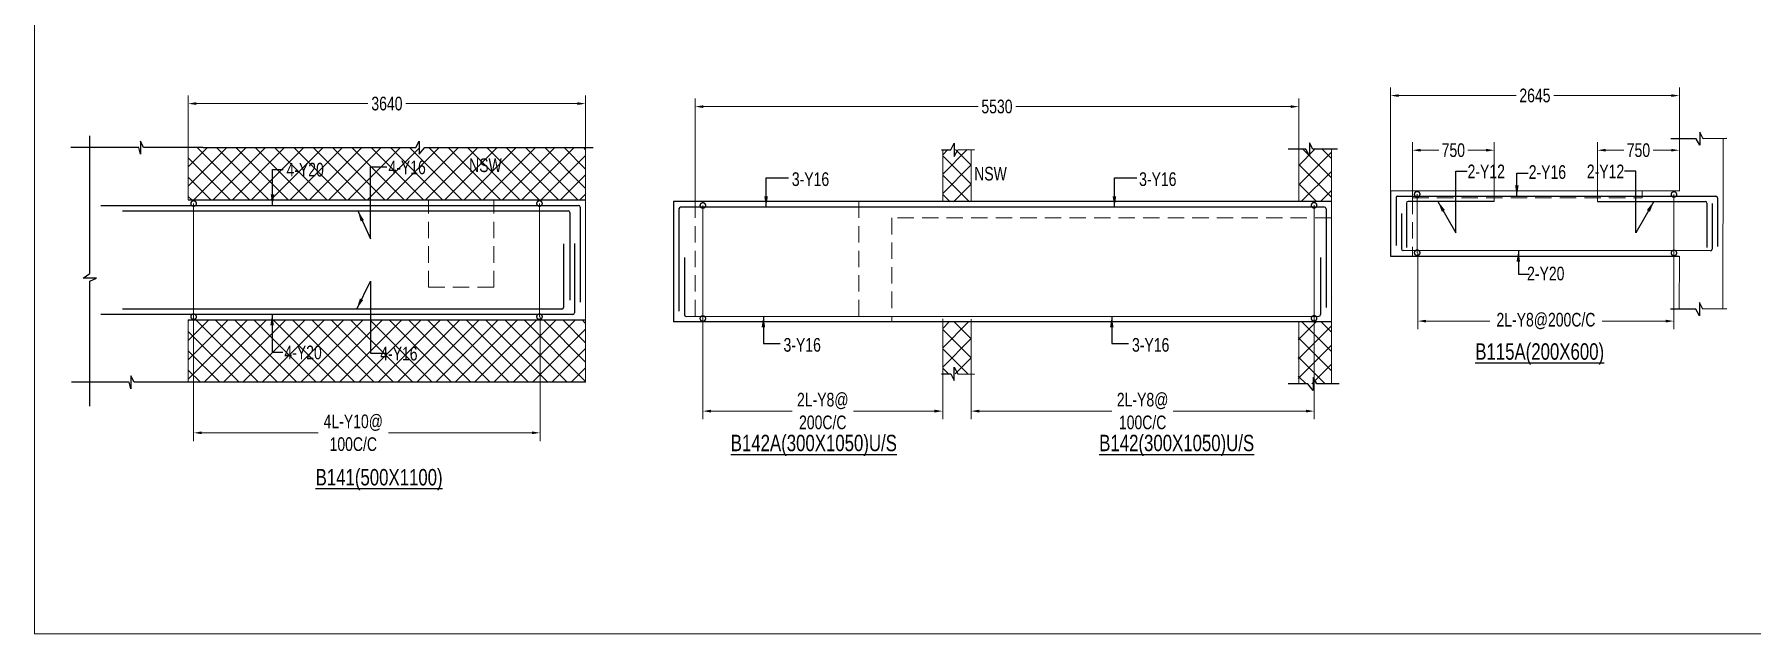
# Model space of a CAD drawing. Header units: millimetres. Extents: x -9667 to 132562, y -132456 to -91255.
# Drawn here: x 82584 to 98309, y -118990 to -113499 of the extents above; entities that cross this region are included whole.
import ezdxf

# ---------------------------------------------------------------- set-up
doc = ezdxf.new("R2010")
doc.units = ezdxf.units.MM
doc.header["$LTSCALE"] = 100
doc.header["$MEASUREMENT"] = 0
doc.linetypes.add('CONTINU', pattern=[0])
doc.linetypes.add('HIDDEN', pattern=[0.375, 0.25, -0.125])
doc.layers.get('Defpoints').update_dxf_attribs({"color": 1, "lineweight": 0})
for name, color, linetype in [('-S-BMNO', 1, 'Continuous'), ('-S-MISC', 8, 'Continuous'), ('-STR-BEAM', 7, 'CONTINU'), ('-STR-REINF', 3, 'Continuous')]:
    doc.layers.add(name, color=color, linetype=linetype)
for name, color, linetype, lineweight in [('-S-STIRRUPS DIM', 6, 'Continuous', 9), ('-S-STIRUP', 11, 'Continuous', 9), ('-S-TEXT', 6, 'Continuous', 0), ('-STR-COLUMN', 5, 'HIDDEN', 13), ('S-COL HATCH', 9, 'Continuous', 0), ('SLAB LINE', 254, 'HIDDEN', 20)]:
    doc.layers.add(name, color=color, linetype=linetype, lineweight=lineweight)
doc.styles.add('BEAM-LS', font='romans.shx', dxfattribs={"width": 0.8})
doc.styles.add('SOBHA', font='swisscl.ttf', dxfattribs={"width": 0.9})
doc.styles.add('sobha.sed', font='swisscl.ttf')
doc.dimstyles.new('S-50', dxfattribs={"dimscale": 50, "dimtxt": 2.5, "dimasz": 2, "dimexe": 0.5, "dimexo": 0.25, "dimgap": 0.25, "dimtad": 0, "dimdec": 0, "dimrnd": 0.0005, "dimzin": 0, "dimdsep": 46, "dimtxsty": 'sobha.sed', "dimblk": 'OBLIQUE', "dimcen": 0.09, "dimclrd": 8, "dimclre": 8, "dimclrt": 6, "dimadec": 0, "dimazin": 0, "dimtfac": 1, "dimtdec": 0, "dimtofl": 0, "dimtmove": 2, "dimatfit": 3, "dimfxl": 0.18, "dimtolj": 1, "dimtzin": 0, "dimlwd": -1, "dimlwe": -1, "dimarcsym": 0})
doc.dimstyles.new('S-DIM50', dxfattribs={"dimscale": 50, "dimtxt": 2.5, "dimasz": 1.5, "dimexe": 1.5, "dimexo": 1, "dimgap": 0.5, "dimtad": 0, "dimdec": 0, "dimzin": 0, "dimdsep": 46, "dimtxsty": 'SOBHA', "dimcen": 0.09, "dimclrd": 256, "dimclre": 256, "dimclrt": 6, "dimadec": 5, "dimazin": 0, "dimtfac": 1, "dimtdec": 0, "dimtofl": 0, "dimtmove": 0, "dimatfit": 3, "dimfxl": 0.18, "dimtolj": 1, "dimtzin": 0, "dimlwd": -1, "dimlwe": -1, "dimarcsym": 0})
doc.dimstyles.new('STIRUP', dxfattribs={"dimscale": 50, "dimtxt": 2.5, "dimasz": 2.2, "dimexe": 0, "dimexo": 0, "dimgap": 0.5, "dimtad": 0, "dimdec": 0, "dimzin": 0, "dimdsep": 46, "dimtxsty": 'BEAM-LS', "dimblk": 'DOTSMALL', "dimcen": 0.09, "dimclrd": 256, "dimclre": 256, "dimclrt": 256, "dimadec": 5, "dimazin": 0, "dimtfac": 1, "dimtdec": 0, "dimtofl": 0, "dimtmove": 0, "dimatfit": 3, "dimldrblk": 'DOTSMALL', "dimfxl": 0, "dimfxlon": 1, "dimtolj": 1, "dimtzin": 0, "dimlwd": -1, "dimlwe": -1, "dimarcsym": 0})

# ---------------------------------------------------------------- blocks, each defined once
blk = doc.blocks.new('*D362')
at = {"layer": '-S-STIRRUPS DIM', "color": 251, "transparency": 16777216}
for p, q in [((95252, -115500), (95252, -116201)), ((97597, -115445), (97597, -116201)), ((95327, -116126), (95911, -116126)), ((97522, -116126), (96939, -116126))]:
    blk.add_line(p, q, dxfattribs=at)
for points in [[(95327, -116114), (95327, -116139), (95252, -116126)], [(97522, -116114), (97522, -116139), (97597, -116126)]]:
    blk.add_solid(points, dxfattribs=at)
at = {"layer": 'Defpoints', "color": 0, "transparency": 16777216}
for p in [(95252, -115500, 0), (97597, -115445, 178587), (95252, -116126)]:
    blk.add_point(p, dxfattribs=at)
at = {"layer": '-S-STIRRUPS DIM', "color": 6, "transparency": 16777216, "insert": (96425, -116126), "char_height": 125, "attachment_point": 5, "style": 'sobha.sed'}
blk.add_mtext('\\A1;2L-Y8@200C/C', dxfattribs=at)
blk = doc.blocks.new('_Oblique')
at = {"color": 0, "linetype": 'ByBlock', "lineweight": -2}
blk.add_line((-0.5, -0.5), (0.5, 0.5), dxfattribs=at)
blk = doc.blocks.new('_DotSmall')
at = {"color": 0, "linetype": 'ByBlock', "const_width": 0.5}
blk.add_lwpolyline([(-0.0625, 0, 1), (0.0625, 0, 1)], format="xyb", close=True, dxfattribs=at)
blk = doc.blocks.new('*D363')
at = {"layer": '-S-STIRUP', "ltscale": 100, "transparency": 16777216}
blk.add_line((97597, -115502), (97597, -114966), dxfattribs=at)
at = {"layer": 'Defpoints', "color": 0, "linetype": 'CONTINU', "ltscale": 100, "transparency": 16777216}
for p in [(97597, -114966), (97597, -114966), (97597, -115502)]:
    blk.add_point(p, dxfattribs=at)
at = {"layer": '-S-STIRUP', "linetype": 'CONTINU', "ltscale": 100, "transparency": 16777216, "xscale": 100, "yscale": 100, "zscale": 100}
for p, rotation in [((97597, -114966), 90), ((97597, -115502), 270)]:
    blk.add_blockref('_DotSmall', p, dxfattribs=dict(at, rotation=rotation))
blk = doc.blocks.new('*D364')
at = {"layer": '-S-STIRUP', "ltscale": 100, "transparency": 16777216}
blk.add_line((95246, -115500), (95246, -114964), dxfattribs=at)
at = {"layer": 'Defpoints', "color": 0, "linetype": 'CONTINU', "ltscale": 100, "transparency": 16777216}
for p in [(95246, -114964), (95246, -114964), (95246, -115500)]:
    blk.add_point(p, dxfattribs=at)
at = {"layer": '-S-STIRUP', "linetype": 'CONTINU', "ltscale": 100, "transparency": 16777216, "xscale": 100, "yscale": 100, "zscale": 100}
for p, rotation in [((95246, -114964), 90), ((95246, -115500), 270)]:
    blk.add_blockref('_DotSmall', p, dxfattribs=dict(at, rotation=rotation))
blk = doc.blocks.new('*D365')
at = {"layer": '-S-STIRRUPS DIM', "color": 251, "transparency": 16777216}
for p, q in [((95002, -114931), (95002, -113985)), ((97647, -114931), (97647, -113985)), ((95077, -114060), (96151, -114060)), ((97572, -114060), (96498, -114060))]:
    blk.add_line(p, q, dxfattribs=at)
for points in [[(95077, -114048), (95077, -114073), (95002, -114060)], [(97572, -114048), (97572, -114073), (97647, -114060)]]:
    blk.add_solid(points, dxfattribs=at)
at = {"layer": 'Defpoints', "color": 0, "transparency": 16777216}
for p in [(97647, -114060), (95002, -114931, 0), (97647, -114931, 0)]:
    blk.add_point(p, dxfattribs=at)
at = {"layer": '-S-STIRRUPS DIM', "color": 6, "transparency": 16777216, "insert": (96324, -114060), "char_height": 125, "attachment_point": 5, "style": 'sobha.sed'}
blk.add_mtext('\\A1;2645', dxfattribs=at)
blk = doc.blocks.new('*D477')
at = {"layer": '-S-STIRRUPS DIM', "color": 251, "transparency": 16777216}
for p, q in [((83992, -114770), (83992, -114059)), ((84067, -114134), (85638, -114134)), ((87556, -114134), (85985, -114134)), ((87631, -114776), (87631, -114059))]:
    blk.add_line(p, q, dxfattribs=at)
for points in [[(84067, -114121), (84067, -114146), (83992, -114134)], [(87556, -114121), (87556, -114146), (87631, -114134)]]:
    blk.add_solid(points, dxfattribs=at)
at = {"layer": 'Defpoints', "color": 0, "transparency": 16777216}
for p in [(87631, -114134), (83992, -114770), (87631, -114776)]:
    blk.add_point(p, dxfattribs=at)
at = {"layer": '-S-STIRRUPS DIM', "color": 6, "transparency": 16777216, "insert": (85812, -114134), "char_height": 125, "attachment_point": 5, "style": 'sobha.sed'}
blk.add_mtext('\\A1;3640', dxfattribs=at)
blk = doc.blocks.new('*D478')
at = {"layer": '-S-STIRRUPS DIM', "color": 251, "transparency": 16777216}
for p, q in [((84042, -116074), (84042, -117225)), ((87215, -116086), (87215, -117225)), ((84117, -117150), (85182, -117150)), ((87140, -117150), (85825, -117150))]:
    blk.add_line(p, q, dxfattribs=at)
for points in [[(84117, -117137), (84117, -117162), (84042, -117150)], [(87140, -117137), (87140, -117162), (87215, -117150)]]:
    blk.add_solid(points, dxfattribs=at)
at = {"layer": 'Defpoints', "color": 0, "transparency": 16777216}
for p in [(84042, -116074, 0), (87215, -116086, 178587), (84042, -117150)]:
    blk.add_point(p, dxfattribs=at)
at = {"layer": '-S-STIRRUPS DIM', "color": 6, "transparency": 16777216, "insert": (85504, -117150), "char_height": 125, "attachment_point": 5, "style": 'sobha.sed'}
blk.add_mtext('\\A1;4L-Y10@\\P100C/C', dxfattribs=at)
blk = doc.blocks.new('*D479')
at = {"layer": '-S-STIRUP', "ltscale": 100, "transparency": 16777216}
blk.add_line((87209, -116086), (87209, -115049), dxfattribs=at)
at = {"layer": 'Defpoints', "color": 0, "linetype": 'CONTINU', "ltscale": 100, "transparency": 16777216}
for p in [(87209, -115049), (87209, -115049), (87209, -116086)]:
    blk.add_point(p, dxfattribs=at)
at = {"layer": '-S-STIRUP', "linetype": 'CONTINU', "ltscale": 100, "transparency": 16777216, "xscale": 100, "yscale": 100, "zscale": 100}
for p, rotation in [((87209, -115049), 90), ((87209, -116086), 270)]:
    blk.add_blockref('_DotSmall', p, dxfattribs=dict(at, rotation=rotation))
blk = doc.blocks.new('*D480')
at = {"layer": '-S-STIRUP', "ltscale": 100, "transparency": 16777216}
blk.add_line((84042, -116086), (84042, -115049), dxfattribs=at)
at = {"layer": 'Defpoints', "color": 0, "linetype": 'CONTINU', "ltscale": 100, "transparency": 16777216}
for p in [(84042, -115049), (84042, -115049), (84042, -116086)]:
    blk.add_point(p, dxfattribs=at)
at = {"layer": '-S-STIRUP', "linetype": 'CONTINU', "ltscale": 100, "transparency": 16777216, "xscale": 100, "yscale": 100, "zscale": 100}
for p, rotation in [((84042, -115049), 90), ((84042, -116086), 270)]:
    blk.add_blockref('_DotSmall', p, dxfattribs=dict(at, rotation=rotation))
blk = doc.blocks.new('*D482')
at = {"layer": '-S-STIRRUPS DIM', "color": 251, "transparency": 16777216}
for p, q in [((91161, -116110), (91161, -117026)), ((94302, -116107), (94302, -117026)), ((91236, -116951), (92450, -116951)), ((94227, -116951), (93013, -116951))]:
    blk.add_line(p, q, dxfattribs=at)
for points in [[(91236, -116938), (91236, -116964), (91161, -116951)], [(94227, -116938), (94227, -116964), (94302, -116951)]]:
    blk.add_solid(points, dxfattribs=at)
at = {"layer": 'Defpoints', "color": 0, "transparency": 16777216}
for p in [(91161, -116110, 0), (94302, -116107, 0), (94302, -116951)]:
    blk.add_point(p, dxfattribs=at)
at = {"layer": '-S-STIRRUPS DIM', "color": 6, "transparency": 16777216, "insert": (92732, -116951), "char_height": 125, "attachment_point": 5, "style": 'sobha.sed'}
blk.add_mtext('\\A1;2L-Y8@\\P100C/C', dxfattribs=at)
blk = doc.blocks.new('*D485')
at = {"layer": '-S-STIRRUPS DIM', "color": 251, "transparency": 16777216}
for p, q in [((88634, -115032), (88634, -114086)), ((88709, -114161), (91225, -114161)), ((94087, -114161), (91571, -114161)), ((94162, -114552), (94162, -114086))]:
    blk.add_line(p, q, dxfattribs=at)
for points in [[(88709, -114149), (88709, -114174), (88634, -114161)], [(94087, -114149), (94087, -114174), (94162, -114161)]]:
    blk.add_solid(points, dxfattribs=at)
at = {"layer": 'Defpoints', "color": 0, "transparency": 16777216}
for p in [(94162, -114161), (94162, -114552, 0), (88634, -115032, 0)]:
    blk.add_point(p, dxfattribs=at)
at = {"layer": '-S-STIRRUPS DIM', "color": 6, "transparency": 16777216, "insert": (91398, -114161), "char_height": 125, "attachment_point": 5, "style": 'sobha.sed'}
blk.add_mtext('\\A1;5530', dxfattribs=at)
blk = doc.blocks.new('*D483')
at = {"layer": '-S-STIRUP', "ltscale": 100, "transparency": 16777216}
blk.add_line((88705, -116103), (88705, -115067), dxfattribs=at)
at = {"layer": 'Defpoints', "color": 0, "linetype": 'CONTINU', "ltscale": 100, "transparency": 16777216}
for p in [(88705, -115067), (88705, -115067), (88705, -116103, 0)]:
    blk.add_point(p, dxfattribs=at)
at = {"layer": '-S-STIRUP', "linetype": 'CONTINU', "ltscale": 100, "transparency": 16777216, "xscale": 100, "yscale": 100, "zscale": 100}
for p, rotation in [((88705, -115067), 90), ((88705, -116103), 270)]:
    blk.add_blockref('_DotSmall', p, dxfattribs=dict(at, rotation=rotation))
blk = doc.blocks.new('*D484')
at = {"layer": '-S-STIRUP', "ltscale": 100, "transparency": 16777216}
blk.add_line((94302, -116101), (94302, -115065), dxfattribs=at)
at = {"layer": 'Defpoints', "color": 0, "linetype": 'CONTINU', "ltscale": 100, "transparency": 16777216}
for p in [(94302, -115065), (94302, -115065), (94302, -116101, 0)]:
    blk.add_point(p, dxfattribs=at)
at = {"layer": '-S-STIRUP', "linetype": 'CONTINU', "ltscale": 100, "transparency": 16777216, "xscale": 100, "yscale": 100, "zscale": 100}
for p, rotation in [((94302, -115065), 90), ((94302, -116101), 270)]:
    blk.add_blockref('_DotSmall', p, dxfattribs=dict(at, rotation=rotation))
blk = doc.blocks.new('*D481')
at = {"layer": '-S-STIRRUPS DIM', "color": 251, "transparency": 16777216}
for p, q in [((88705, -116084), (88705, -117026)), ((90901, -116107), (90901, -117026)), ((88780, -116951), (89522, -116951)), ((90826, -116951), (90085, -116951))]:
    blk.add_line(p, q, dxfattribs=at)
for points in [[(88780, -116938), (88780, -116964), (88705, -116951)], [(90826, -116938), (90826, -116964), (90901, -116951)]]:
    blk.add_solid(points, dxfattribs=at)
at = {"layer": 'Defpoints', "color": 0, "transparency": 16777216}
for p in [(88705, -116084, 178587), (90901, -116107, 0), (90901, -116951)]:
    blk.add_point(p, dxfattribs=at)
at = {"layer": '-S-STIRRUPS DIM', "color": 6, "transparency": 16777216, "insert": (89803, -116951), "char_height": 125, "attachment_point": 5, "style": 'sobha.sed'}
blk.add_mtext('\\A1;2L-Y8@\\P200C/C', dxfattribs=at)
blk = doc.blocks.new('*D724')
at = {"layer": '-S-STIRRUPS DIM', "color": 251, "transparency": 16777216}
for p, q in [((95202, -114931), (95202, -114486)), ((95277, -114561), (95443, -114561)), ((95877, -114561), (95711, -114561)), ((95952, -115030), (95952, -114486))]:
    blk.add_line(p, q, dxfattribs=at)
for points in [[(95277, -114548), (95277, -114573), (95202, -114561)], [(95877, -114548), (95877, -114573), (95952, -114561)]]:
    blk.add_solid(points, dxfattribs=at)
at = {"layer": 'Defpoints', "color": 0, "transparency": 16777216}
for p in [(95952, -114561), (95202, -114931, 0), (95952, -115030, 0)]:
    blk.add_point(p, dxfattribs=at)
at = {"layer": '-S-STIRRUPS DIM', "color": 6, "transparency": 16777216, "insert": (95577, -114561), "char_height": 125, "attachment_point": 5, "style": 'sobha.sed'}
blk.add_mtext('\\A1;750', dxfattribs=at)
blk = doc.blocks.new('*D725')
at = {"layer": '-S-STIRRUPS DIM', "color": 251, "transparency": 16777216}
for p, q in [((96897, -115030), (96897, -114486)), ((96972, -114561), (97138, -114561)), ((97572, -114561), (97406, -114561)), ((97647, -114931), (97647, -114486))]:
    blk.add_line(p, q, dxfattribs=at)
for points in [[(96972, -114548), (96972, -114573), (96897, -114561)], [(97572, -114548), (97572, -114573), (97647, -114561)]]:
    blk.add_solid(points, dxfattribs=at)
at = {"layer": 'Defpoints', "color": 0, "transparency": 16777216}
for p in [(96897, -114561), (97647, -114931, 0), (96897, -115030, 0)]:
    blk.add_point(p, dxfattribs=at)
at = {"layer": '-S-STIRRUPS DIM', "color": 6, "transparency": 16777216, "insert": (97272, -114561), "char_height": 125, "attachment_point": 5, "style": 'sobha.sed'}
blk.add_mtext('\\A1;750', dxfattribs=at)

msp = doc.modelspace()

# ---------------------------------------------------------------- hatches: boundary and pattern name
at = {"layer": 'S-COL HATCH'}
h = msp.add_hatch(dxfattribs=at)
h.set_pattern_fill('ANSI37', color=252, scale=1000)
h.set_pattern_definition([(45, (243839.74, -35829.45), (-88.38835, 88.38835), []), (135, (243839.74, -35829.45), (-88.38835, -88.38835), [])])
h.paths.add_polyline_path([(87631.3, -116686.9), (83992.1, -116686.9), (83992.1, -116116), (87631.3, -116116)])
h.paths.add_polyline_path([(83992.1, -115016), (87631.3, -115016), (87631.3, -114536.9), (83992.1, -114536.9)])
h = msp.add_hatch(dxfattribs=at)
h.set_pattern_fill('ANSI37', color=252, scale=1000)
h.set_pattern_definition([(45, (390267.34, 10991.98), (-88.38835, 88.38835), []), (135, (390267.34, 10991.98), (-88.38835, -88.38835), [])])
h.paths.add_polyline_path([(94461.7, -115031.5), (94161.7, -115031.5), (94161.7, -114552.4), (94461.7, -114552.4)])
h.paths.add_polyline_path([(94155.5, -116702.3), (94461.7, -116702.3), (94461.7, -116133.6), (94155.5, -116133.6)])
h.paths.add_polyline_path([(91161.3, -116133.6), (90901.3, -116133.6), (90901.3, -116609.4), (91161.3, -116609.4)])
h.paths.add_polyline_path([(91161.3, -115033.6), (90901.3, -115033.6), (90901.3, -114554.5), (91161.3, -114554.5)])

# ---------------------------------------------------------------- linework, layer by layer
at = {"layer": '-S-MISC', "linetype": 'ByBlock', "ltscale": 1000, "elevation": 0}
for points in [[(84126.6, -114536.9), (83584.5, -114536.9), (83556, -114477.2), (83556, -114597.4), (83540.9, -114536.9), (82916.2, -114536.9)], [(83092.1, -116904.9), (83092.1, -115760.2), (83151.8, -115731.8), (83031.6, -115731.8), (83092.1, -115691.6), (83092.1, -114428.8)], [(84126.6, -114536.9), (86077.8, -114536.9), (86108.7, -114477.2), (86108.7, -114597.4), (86158.6, -114536.9), (87700.7, -114536.9)], [(98082, -114453.5), (97864.6, -114455.3), (97833.7, -114395.7), (97833.7, -114515.8), (97800.8, -114455.3), (97568.8, -114455.3)], [(90889.1, -114556.3), (90974.8, -114556.3), (91005.7, -114496.7), (91005.7, -114616.8), (91038.6, -114556.3), (91191.3, -114554.2)], [(94517.6, -114552.2), (94289.7, -114552.2), (94258.8, -114492.5), (94258.8, -114612.7), (94226.9, -114552.4), (94065.9, -114552.4)], [(98080.1, -116014.1), (97862.7, -116016), (97831.9, -115956.3), (97831.9, -116076.5), (97799, -116016), (97567, -116016)], [(87631.3, -116686.9), (83496.6, -116686.9), (83468.1, -116627.2), (83468.1, -116747.4), (83453, -116686.9), (82924, -116686.9)], [(90889.1, -116609.4), (90974.8, -116609.4), (91005.7, -116669.1), (91005.7, -116548.9), (91038.6, -116609.4), (91191.3, -116611.5)], [(94532.6, -116702.2), (94325.7, -116702.2), (94294.9, -116642.5), (94294.9, -116762.7), (94245, -116702.2), (94065.9, -116702.4)]]:
    msp.add_lwpolyline(points, dxfattribs=at)
at = {"layer": '-STR-BEAM'}
for p, q in [((95001.8, -114930.5, 0), (95001.3, -115530.2, 0)), ((95002.1, -114930.5, 0), (97646.8, -114932.6, 0)), ((83992.1, -115016, 0), (87631.3, -115016, 0)), ((94461.7, -115031.5, 0), (88436.5, -115031.5, 0)), ((88436.5, -115031.5, 0), (88436.5, -116133.6, 0)), ((95001.3, -115530.2, 0), (97646.3, -115532.6, 0)), ((83992.1, -116116, 0), (87631.3, -116116, 0)), ((94461.7, -116133.6, 0), (88436.5, -116133.6, 0))]:
    msp.add_line(p, q, dxfattribs=at)
at = {"layer": '-STR-COLUMN', "linetype": 'Continuous', "ltscale": 10}
for p, q in [((97646.8, -114453.5, 0), (97646.8, -114932.6, 0)), ((98046.9, -114453.5, 0), (98045.1, -116014.4, 0)), ((83992.1, -114536.9, 0), (83992.1, -115016, 0)), ((87631.3, -114536.9, 0), (87631.3, -116116, 0)), ((90901.3, -114554.5, 0), (90901.3, -115033.6, 0)), ((91161.3, -114554.5, 0), (91161.3, -115033.6, 0)), ((94161.7, -114552.4, 0), (94161.7, -115031.5, 0)), ((94461.7, -114552.2, 0), (94461.7, -116702.2, 0)), ((97646.8, -115532.6, 0), (97646.2, -116014, 0)), ((83992.1, -116116, 0), (83992.1, -116686.9, 0)), ((87631.3, -116116, 0), (87631.3, -116686.9, 0)), ((90901.3, -116611.3, 0), (90901.3, -116132.2, 0)), ((91161.3, -116611.3, 0), (91161.3, -116132.2, 0)), ((94161.7, -116131.5, 0), (94161.7, -116702.4, 0))]:
    msp.add_line(p, q, dxfattribs=at)
at = {"layer": '-STR-REINF', "ltscale": 10}
for p, q in [((83192.1, -115066, 0), (87567.8, -115066, 0)), ((87582.3, -115081, 0), (87582.3, -115952.5, 0)), ((88486.5, -115098.6, 0), (88486.5, -116035, 0)), ((94396.7, -115081.3, 0), (88501.5, -115083.6, 0)), ((94411.7, -115096.3, 0), (94411.7, -116001, 0)), ((95052.1, -114995.3, 0), (95052.1, -115435.1, 0)), ((95067.1, -114980.3, 0), (97981.9, -114982.6, 0)), ((95148.1, -115045.5, 0), (95148.1, -115450.7, 0)), ((95952.1, -115029.8, 0), (95163.1, -115030.5, 0)), ((96896.8, -115029.8, 0), (97883.8, -115030.5, 0)), ((97898.8, -115045.5, 0), (97898.8, -115450.7, 0)), ((97946.9, -115050.1, 0), (97946.9, -115467.6, 0)), ((97996.9, -114997.6, 0), (97996.9, -115442.1, 0)), ((83392.1, -115116, 0), (87470.7, -115116, 0)), ((87485.7, -115131, 0), (87485.7, -115934.5, 0)), ((95102.1, -115139.1, 0), (95102.1, -115465.3, 0)), ((87429.9, -115419.5, 0), (87429.9, -116001, 0)), ((87529.3, -115416.5, 0), (87529.3, -116051, 0)), ((88536.5, -115544, 0), (88536.5, -116068.6, 0)), ((94361.7, -115544, 0), (94361.7, -116066.3, 0)), ((97931.9, -115482.6, 0), (95117.1, -115480.3, 0)), ((87414.9, -116016, 0), (83392.1, -116016, 0)), ((94468.9, -115911.3, 0), (94468.4, -115911.3, 0)), ((87514.3, -116066, 0), (83192.1, -116066, 0)), ((88551.5, -116083.6, 0), (94346.7, -116081.3, 0))]:
    msp.add_line(p, q, dxfattribs=at)
for centre, start, end in [((87567.3, -115081, 0), 0, 90), ((88501.5, -115098.6, 0), 90, 180), ((94396.7, -115096.3, 0), 0, 90), ((95067.1, -114995.3, 0), 90, 180), ((95163.1, -115045.5, 0), 90.07142, 180), ((97883.8, -115045.5, 0), 0, 89.92858), ((97981.9, -114997.6, 0), 0, 90), ((87470.7, -115131, 0), 0, 90), ((95117.1, -115465.3, 0), 180, 270), ((97931.9, -115467.6, 0), 270, 0), ((87414.9, -116001, 0), 270, 0), ((87514.3, -116051, 0), 270, 0), ((88551.5, -116068.6, 0), 180, 270), ((94346.7, -116066.3, 0), 270, 0)]:
    msp.add_arc(centre, 15, start, end, dxfattribs=at)
at = {"layer": 'Defpoints'}
msp.add_lwpolyline([(82583.5, -91762), (117294.3, -91762), (117294.3, -118989.9), (82583.5, -118989.9)], close=True, dxfattribs=at)
at = {"layer": 'SLAB LINE', "color": 8, "linetype": 'HIDDEN', "ltscale": 6}
for p, q in [((95202.1, -114995.7, 0), (95202.1, -114930.7, 0)), ((97306.8, -114997.4, 0), (97306.8, -114932.4, 0)), ((86191.3, -115816, 0), (86191.3, -115016, 0)), ((86791.3, -115816, 0), (86791.3, -115016, 0)), ((88634.2, -115031.5, 0), (88634.2, -116133.6, 0)), ((90134.3, -115031.5, 0), (90134.3, -116133.6, 0)), ((95202.1, -114995.7, 0), (97306.8, -114997.4, 0)), ((95203.2, -114995.7, 0), (95202.6, -115530.9, 0)), ((90434.3, -115181.5, 0), (90434.3, -116133.6, 0)), ((94461.7, -115181.5, 0), (90434.3, -115181.5, 0)), ((86191.3, -115816, 0), (86791.3, -115816, 0))]:
    msp.add_line(p, q, dxfattribs=at)

# ---------------------------------------------------------------- texts
at = {"layer": '-S-BMNO', "color": 4, "linetype": 'Continuous', "style": 'sobha.sed'}
for s, p in [('%%UB115A(200X600)', (95778.1, -116479.9)), ('%%UB142A(300X1050)U/S', (88960.5, -117317.9)), ('%%UB142(300X1050)U/S', (92334.5, -117317.9)), ('%%UB141(500X1100)', (85159.4, -117631.4, 0))]:
    msp.add_text(s, height=150, dxfattribs=at).set_placement(p)
at = {"layer": '-S-TEXT', "color": 6, "style": 'sobha.sed'}
for p in [(86564.6, -114761, 0), (91189.6, -114838, 0)]:
    msp.add_text('NSW', height=125, dxfattribs=at).set_placement(p)
at = {"layer": '-S-TEXT', "color": 6, "char_height": 125, "style": 'sobha.sed'}
for s, insert, attachment_point in [('\\A1;4-Y20', (85234.1, -114676.5, 0), 3), ('\\A1;4-Y16', (86168, -114655.3, 0), 3), ('\\A1;3-Y16', (89861.7, -114763.4, 0), 3), ('\\A1;3-Y16', (93041.7, -114763.4, 0), 3), ('\\A1;2-Y12', (96049.4, -114692.8, 0), 3), ('\\A1;2-Y16', (96267.3, -114698.3), 1), ('\\A1;2-Y12', (96799.5, -114692.8, 0), 1), ('\\A1;2-Y20', (96252.4, -115627.9), 1), ('\\A1;4-Y20', (85215.2, -116351, 0), 3), ('\\A1;4-Y16', (86092.3, -116361.9, 0), 3), ('\\A1;3-Y16', (89785.7, -116281.4, 0), 3), ('\\A1;3-Y16', (92976.7, -116281.4, 0), 3)]:
    msp.add_mtext(s, dxfattribs=dict(at, insert=insert, attachment_point=attachment_point))

# ---------------------------------------------------------------- dimensions: what is measured, and where the dimension line sits
at = {"layer": '-S-STIRRUPS DIM'}
for base, p1, p2, picture, middle in [((97646.8, -114060.4), (95002.1, -114930.5, 0), (97646.8, -114930.5, 0), '*D365', (96324.5, -114060.4)), ((87631.3, -114133.9, 0), (83992.1, -114769.9, 0), (87631.3, -114776.5, 0), '*D477', (85811.7, -114133.9, 0)), ((94161.7353, -114161.4483), (88634.166, -115031.5296, 0), (94161.7353, -114552.4353, 0), '*D485', (91397.9507, -114161.4483)), ((95952.2, -114560.6, 0), (95202.1, -114930.7, 0), (95952.2, -115029.8, 0), '*D724', (95577.2, -114560.6, 0))]:
    dim = msp.add_linear_dim(base=base, p1=p1, p2=p2, dimstyle='S-DIM50', override={"dimscale": 1, "dimtxt": 125, "dimasz": 75, "dimexe": 75, "dimexo": 0, "dimgap": 25, "dimrnd": 5, "dimtxsty": 'sobha.sed', "dimsah": 1, "dimcen": 4.5, "dimclrd": 251, "dimclre": 251, "dimfxl": 75}, dxfattribs=at)
    dim.commit()
    dim.dimension.update_dxf_attribs({"geometry": picture, "text_midpoint": middle})
dim = msp.add_linear_dim(base=(96896.7, -114560.6, 0), p1=(97646.8, -114930.7, 0), p2=(96896.7, -115029.8, 0), angle=180, dimstyle='S-DIM50', override={"dimscale": 1, "dimtxt": 125, "dimasz": 75, "dimexe": 75, "dimexo": 0, "dimgap": 25, "dimrnd": 5, "dimtxsty": 'sobha.sed', "dimsah": 1, "dimcen": 4.5, "dimclrd": 251, "dimclre": 251, "dimfxl": 75}, dxfattribs=at)
dim.commit()
dim.dimension.update_dxf_attribs({"geometry": '*D725', "text_midpoint": (97271.7, -114560.6, 0)})
dim = msp.add_linear_dim(base=(95252.3, -116126, 0), p1=(97596.9, -115445.4, 178586.6), p2=(95252.3, -115500.2, 0), angle=180, text='2L-Y8@200C/C', dimstyle='S-DIM50', override={"dimscale": 1, "dimtxt": 125, "dimasz": 75, "dimexe": 75, "dimexo": 0, "dimgap": 25, "dimtxsty": 'sobha.sed', "dimsah": 1, "dimcen": 4.5, "dimclrd": 251, "dimclre": 251, "dimfxl": 75}, dxfattribs=at)
dim.commit()
dim.dimension.update_dxf_attribs({"geometry": '*D362', "text_midpoint": (96424.6, -116126, 0)})
dim = msp.add_linear_dim(base=(84042.1, -117149.6, 0), p1=(87214.8, -116085.7, 178586.6), p2=(84042.1, -116074, 0), angle=180, text='4L-Y10@\\P100C/C', dimstyle='S-DIM50', override={"dimscale": 1, "dimtxt": 125, "dimasz": 75, "dimexe": 75, "dimexo": 0, "dimgap": 25, "dimtxsty": 'sobha.sed', "dimsah": 1, "dimcen": 4.5, "dimclrd": 251, "dimclre": 251, "dimfxl": 75}, dxfattribs=at)
dim.commit()
dim.dimension.update_dxf_attribs({"geometry": '*D478', "text_midpoint": (85503.7, -117149.6, 0), "dimtype": 160})
for base, p1, p2, text, picture, middle in [((90901.3, -116951, 0), (88705, -116083.5, 178586.6), (90901.3, -116107.5, 0), '2L-Y8@\\P200C/C', '*D481', (89803.2, -116951, 0)), ((94301.7, -116951), (91161.3, -116109.6, 0), (94301.7, -116107.5, 0), '2L-Y8@\\P100C/C', '*D482', (92731.5, -116951))]:
    dim = msp.add_linear_dim(base=base, p1=p1, p2=p2, text=text, dimstyle='S-DIM50', override={"dimscale": 1, "dimtxt": 125, "dimasz": 75, "dimexe": 75, "dimexo": 0, "dimgap": 25, "dimtxsty": 'sobha.sed', "dimsah": 1, "dimcen": 4.5, "dimclrd": 251, "dimclre": 251, "dimfxl": 75}, dxfattribs=at)
    dim.commit()
    dim.dimension.update_dxf_attribs({"geometry": picture, "text_midpoint": middle})
at = {"layer": '-S-STIRUP', "linetype": 'CONTINU', "ltscale": 100}
for base, p1, p2, picture, middle in [((95246, -114963.5, 0), (95246, -115500.2, 0), (95246, -114963.5, 0), '*D364', (95246, -115231.9, 0)), ((97596.9, -114965.6, 178586.6), (97596.9, -115502.3, 178586.6), (97596.9, -114965.6, 178586.6), '*D363', (97596.9, -115234, 178586.6)), ((84042.1, -115049, 0), (84042.1, -116085.7, 0), (84042.1, -115049, 0), '*D480', (84042.1, -115567.4, 0)), ((87208.6, -115049, 178586.6), (87208.6, -116085.7, 178586.6), (87208.6, -115049, 178586.6), '*D479', (87208.6, -115567.4, 178586.6)), ((88705, -115066.6, 178586.6), (88705, -116103.3, 178586.6), (88705, -115066.6, 178586.6), '*D483', (88705, -115585, 178586.6)), ((94301.7, -115064.5, 0), (94301.7, -116101.2, 0), (94301.7, -115064.5, 0), '*D484', (94301.7, -115582.9, 0))]:
    dim = msp.add_linear_dim(base=base, p1=p1, p2=p2, angle=90, text=' ', dimstyle='STIRUP', override={"dimasz": 2}, dxfattribs=at)
    dim.commit()
    dim.dimension.update_dxf_attribs({"geometry": picture, "text_midpoint": middle})

# ---------------------------------------------------------------- leaders
at = {"layer": '-S-MISC'}
for points in [[(84764.3, -115066, 0), (84764.3, -114738.2, 0), (84863.3, -114738.2, 0)], [(85545.8, -115116, 0), (85661.3, -115373, 0), (85661.3, -114714.1, 0), (85812.7, -114714.1, 0)], [(95436.1, -115030, 0), (95600.6, -115316.2, 0), (95599.8, -114751.6, 0), (95705.2, -114751.6, 0)], [(97412.8, -115030, 0), (97248.3, -115316.2, 0), (97249.2, -114751.6, 0), (97143.7, -114751.6, 0)], [(89283.8, -115083.6, 0), (89283.8, -114814.8, 0), (89489.6, -114814.8, 0)], [(92473.8, -115083.6, 0), (92473.8, -114814.8, 0), (92679.6, -114814.8, 0)], [(85535.1, -116016, 0), (85661.3, -115761.7, 0), (85661.3, -116420.6, 0), (85812.7, -116420.6, 0)], [(84760.9, -116066, 0), (84760.9, -116409.8, 0), (84859.9, -116409.8, 0)], [(89259.4, -116083.6, 0), (89259.4, -116331.4, 0), (89413.4, -116331.4, 0)], [(92449.4, -116083.6, 0), (92449.4, -116331.4, 0), (92603.4, -116331.4, 0)]]:
    msp.add_leader(points, dimstyle='S-50', dxfattribs=at)
at = {"layer": '-S-MISC', "annotation_type": 0, "has_hookline": 1, "hookline_direction": 1, "text_width": 353.5}
for points in [[(96158.8, -114982.6, 0), (96158.8, -114769.8, 0), (96262.3, -114769.8, 0)], [(96172.4, -115482.6, 0), (96172.4, -115695.4, 0), (96271.4, -115695.4, 0)]]:
    msp.add_leader(points, dimstyle='S-50', dxfattribs=at)

doc.saveas('drawing.dxf')
